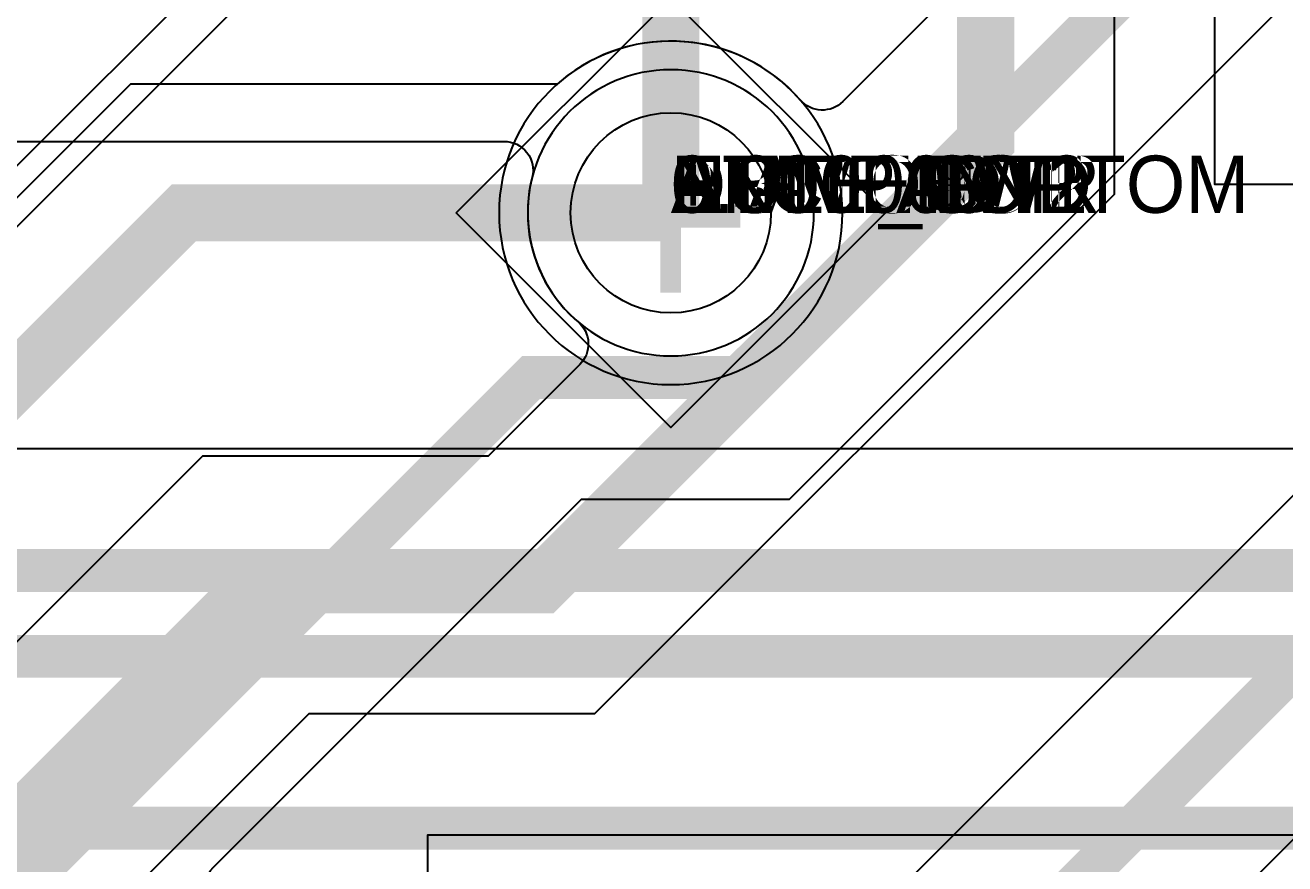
# Model space of a CAD drawing. Extents: x 0 to 323, y 0 to 320.
# Drawn here: x 101.794 to 106.195, y 80.775 to 83.706 of the extents above; entities that cross this region are included whole.
import ezdxf
from ezdxf.enums import TextEntityAlignment as Align

# ---------------------------------------------------------------- set-up
doc = ezdxf.new("R2010")
doc.units = 0
doc.header["$MEASUREMENT"] = 0
doc.layers.get('0').update_dxf_attribs({"linetype": 'CONTINUOUS'})
for name, color, linetype in [('CDN_FIGURES', 7, 'CONTINUOUS'), ('ETCH_BOTTOM', 7, 'CONTINUOUS'), ('ETCH_GND', 3, 'CONTINUOUS'), ('ETCH_INT1', 4, 'CONTINUOUS'), ('ETCH_INT2', 5, 'CONTINUOUS'), ('ETCH_PWR', 6, 'CONTINUOUS'), ('ETCH_TOP', 2, 'CONTINUOUS'), ('MANUFACTURING_NCLEGEND-1-6', 8, 'CONTINUOUS')]:
    doc.layers.add(name, color=color, linetype=linetype)

# ---------------------------------------------------------------- blocks, each defined once
blk = doc.blocks.new('PAD_INFO')
for tag in ['SHAPE_TYPE', 'PAD_HEIGHT', 'PAD_LAYER', 'PAD_TYPE', 'PAD_WIDTH']:
    blk.add_attdef(tag, (0, 0), '', height=0.2)
at = {"flags": 2}
blk.add_attdef('CDN_TYPE', (0, 0), '', height=0.2, dxfattribs=at)
blk = doc.blocks.new('DRILL_INFO')
at = {"flags": 2}
blk.add_attdef('CDN_TYPE', (0, 0), '', height=0.2, dxfattribs=at)
for tag in ['FSHAPE', 'FCHAR', 'DRILL_HEIGHT', 'DIAMETER', 'PLATED', 'DRILL_WIDTH']:
    blk.add_attdef(tag, (0, 0), '', height=0.2)
blk = doc.blocks.new('VIA0700X0300')
at = {"layer": 'ETCH_BOTTOM'}
blk.add_circle((0, 0), 0.35, dxfattribs=at)
at = {"layer": 'ETCH_GND'}
blk.add_circle((0, 0), 0.35, dxfattribs=at)
at = {"layer": 'ETCH_INT1'}
blk.add_circle((0, 0), 0.35, dxfattribs=at)
at = {"layer": 'ETCH_INT2'}
blk.add_circle((0, 0), 0.35, dxfattribs=at)
at = {"layer": 'ETCH_PWR'}
blk.add_circle((0, 0), 0.35, dxfattribs=at)
at = {"layer": 'ETCH_TOP'}
blk.add_circle((0, 0), 0.35, dxfattribs=at)
ref = blk.add_blockref('PAD_INFO', (0, 0))
ref.add_attrib('PAD_LAYER', 'ETCH_TOP', (0, 0), dxfattribs={"height": 0.2})
ref.add_attrib('SHAPE_TYPE', 'NULL', (0, 0), dxfattribs={"height": 0.2})
ref.add_attrib('PAD_TYPE', 'ANTIPAD', (0, 0), dxfattribs={"height": 0.2})
ref.add_attrib('PAD_WIDTH', '0.000000', (0, 0), dxfattribs={"height": 0.2})
ref.add_attrib('PAD_HEIGHT', '0.000000', (0, 0), dxfattribs={"height": 0.2})
ref = blk.add_blockref('PAD_INFO', (0, 0))
ref.add_attrib('PAD_LAYER', 'ETCH_GND', (0, 0), dxfattribs={"height": 0.2})
ref.add_attrib('SHAPE_TYPE', 'NULL', (0, 0), dxfattribs={"height": 0.2})
ref.add_attrib('PAD_TYPE', 'ANTIPAD', (0, 0), dxfattribs={"height": 0.2})
ref.add_attrib('PAD_WIDTH', '0.000000', (0, 0), dxfattribs={"height": 0.2})
ref.add_attrib('PAD_HEIGHT', '0.000000', (0, 0), dxfattribs={"height": 0.2})
ref = blk.add_blockref('PAD_INFO', (0, 0))
ref.add_attrib('PAD_LAYER', 'ETCH_INT1', (0, 0), dxfattribs={"height": 0.2})
ref.add_attrib('SHAPE_TYPE', 'NULL', (0, 0), dxfattribs={"height": 0.2})
ref.add_attrib('PAD_TYPE', 'ANTIPAD', (0, 0), dxfattribs={"height": 0.2})
ref.add_attrib('PAD_WIDTH', '0.000000', (0, 0), dxfattribs={"height": 0.2})
ref.add_attrib('PAD_HEIGHT', '0.000000', (0, 0), dxfattribs={"height": 0.2})
ref = blk.add_blockref('PAD_INFO', (0, 0))
ref.add_attrib('PAD_LAYER', 'ETCH_INT2', (0, 0), dxfattribs={"height": 0.2})
ref.add_attrib('SHAPE_TYPE', 'NULL', (0, 0), dxfattribs={"height": 0.2})
ref.add_attrib('PAD_TYPE', 'ANTIPAD', (0, 0), dxfattribs={"height": 0.2})
ref.add_attrib('PAD_WIDTH', '0.000000', (0, 0), dxfattribs={"height": 0.2})
ref.add_attrib('PAD_HEIGHT', '0.000000', (0, 0), dxfattribs={"height": 0.2})
ref = blk.add_blockref('PAD_INFO', (0, 0))
ref.add_attrib('PAD_LAYER', 'ETCH_PWR', (0, 0), dxfattribs={"height": 0.2})
ref.add_attrib('SHAPE_TYPE', 'NULL', (0, 0), dxfattribs={"height": 0.2})
ref.add_attrib('PAD_TYPE', 'ANTIPAD', (0, 0), dxfattribs={"height": 0.2})
ref.add_attrib('PAD_WIDTH', '0.000000', (0, 0), dxfattribs={"height": 0.2})
ref.add_attrib('PAD_HEIGHT', '0.000000', (0, 0), dxfattribs={"height": 0.2})
ref = blk.add_blockref('PAD_INFO', (0, 0))
ref.add_attrib('PAD_LAYER', 'ETCH_BOTTOM', (0, 0), dxfattribs={"height": 0.2})
ref.add_attrib('SHAPE_TYPE', 'NULL', (0, 0), dxfattribs={"height": 0.2})
ref.add_attrib('PAD_TYPE', 'ANTIPAD', (0, 0), dxfattribs={"height": 0.2})
ref.add_attrib('PAD_WIDTH', '0.000000', (0, 0), dxfattribs={"height": 0.2})
ref.add_attrib('PAD_HEIGHT', '0.000000', (0, 0), dxfattribs={"height": 0.2})
ref = blk.add_blockref('PAD_INFO', (0, 0))
ref.add_attrib('PAD_LAYER', 'ETCH_TOP', (0, 0), dxfattribs={"height": 0.2})
ref.add_attrib('SHAPE_TYPE', 'NULL', (0, 0), dxfattribs={"height": 0.2})
ref.add_attrib('PAD_TYPE', 'THERMAL', (0, 0), dxfattribs={"height": 0.2})
ref.add_attrib('PAD_WIDTH', '0.000000', (0, 0), dxfattribs={"height": 0.2})
ref.add_attrib('PAD_HEIGHT', '0.000000', (0, 0), dxfattribs={"height": 0.2})
ref = blk.add_blockref('PAD_INFO', (0, 0))
ref.add_attrib('PAD_LAYER', 'ETCH_GND', (0, 0), dxfattribs={"height": 0.2})
ref.add_attrib('SHAPE_TYPE', 'NULL', (0, 0), dxfattribs={"height": 0.2})
ref.add_attrib('PAD_TYPE', 'THERMAL', (0, 0), dxfattribs={"height": 0.2})
ref.add_attrib('PAD_WIDTH', '0.000000', (0, 0), dxfattribs={"height": 0.2})
ref.add_attrib('PAD_HEIGHT', '0.000000', (0, 0), dxfattribs={"height": 0.2})
ref = blk.add_blockref('PAD_INFO', (0, 0))
ref.add_attrib('PAD_LAYER', 'ETCH_INT1', (0, 0), dxfattribs={"height": 0.2})
ref.add_attrib('SHAPE_TYPE', 'NULL', (0, 0), dxfattribs={"height": 0.2})
ref.add_attrib('PAD_TYPE', 'THERMAL', (0, 0), dxfattribs={"height": 0.2})
ref.add_attrib('PAD_WIDTH', '0.000000', (0, 0), dxfattribs={"height": 0.2})
ref.add_attrib('PAD_HEIGHT', '0.000000', (0, 0), dxfattribs={"height": 0.2})
ref = blk.add_blockref('PAD_INFO', (0, 0))
ref.add_attrib('PAD_LAYER', 'ETCH_INT2', (0, 0), dxfattribs={"height": 0.2})
ref.add_attrib('SHAPE_TYPE', 'NULL', (0, 0), dxfattribs={"height": 0.2})
ref.add_attrib('PAD_TYPE', 'THERMAL', (0, 0), dxfattribs={"height": 0.2})
ref.add_attrib('PAD_WIDTH', '0.000000', (0, 0), dxfattribs={"height": 0.2})
ref.add_attrib('PAD_HEIGHT', '0.000000', (0, 0), dxfattribs={"height": 0.2})
ref = blk.add_blockref('PAD_INFO', (0, 0))
ref.add_attrib('PAD_LAYER', 'ETCH_PWR', (0, 0), dxfattribs={"height": 0.2})
ref.add_attrib('SHAPE_TYPE', 'NULL', (0, 0), dxfattribs={"height": 0.2})
ref.add_attrib('PAD_TYPE', 'THERMAL', (0, 0), dxfattribs={"height": 0.2})
ref.add_attrib('PAD_WIDTH', '0.000000', (0, 0), dxfattribs={"height": 0.2})
ref.add_attrib('PAD_HEIGHT', '0.000000', (0, 0), dxfattribs={"height": 0.2})
ref = blk.add_blockref('PAD_INFO', (0, 0))
ref.add_attrib('PAD_LAYER', 'ETCH_BOTTOM', (0, 0), dxfattribs={"height": 0.2})
ref.add_attrib('SHAPE_TYPE', 'NULL', (0, 0), dxfattribs={"height": 0.2})
ref.add_attrib('PAD_TYPE', 'THERMAL', (0, 0), dxfattribs={"height": 0.2})
ref.add_attrib('PAD_WIDTH', '0.000000', (0, 0), dxfattribs={"height": 0.2})
ref.add_attrib('PAD_HEIGHT', '0.000000', (0, 0), dxfattribs={"height": 0.2})
ref = blk.add_blockref('PAD_INFO', (0, 0))
ref.add_attrib('PAD_LAYER', 'ETCH_TOP', (0, 0), dxfattribs={"height": 0.2})
ref.add_attrib('SHAPE_TYPE', 'CIRCLE', (0, 0), dxfattribs={"height": 0.2})
ref.add_attrib('PAD_TYPE', 'REGULAR', (0, 0), dxfattribs={"height": 0.2})
ref.add_attrib('PAD_WIDTH', '0.700000', (0, 0), dxfattribs={"height": 0.2})
ref.add_attrib('PAD_HEIGHT', '0.700000', (0, 0), dxfattribs={"height": 0.2})
ref = blk.add_blockref('PAD_INFO', (0, 0))
ref.add_attrib('PAD_LAYER', 'ETCH_GND', (0, 0), dxfattribs={"height": 0.2})
ref.add_attrib('SHAPE_TYPE', 'CIRCLE', (0, 0), dxfattribs={"height": 0.2})
ref.add_attrib('PAD_TYPE', 'REGULAR', (0, 0), dxfattribs={"height": 0.2})
ref.add_attrib('PAD_WIDTH', '0.700000', (0, 0), dxfattribs={"height": 0.2})
ref.add_attrib('PAD_HEIGHT', '0.700000', (0, 0), dxfattribs={"height": 0.2})
ref = blk.add_blockref('PAD_INFO', (0, 0))
ref.add_attrib('PAD_LAYER', 'ETCH_INT1', (0, 0), dxfattribs={"height": 0.2})
ref.add_attrib('SHAPE_TYPE', 'CIRCLE', (0, 0), dxfattribs={"height": 0.2})
ref.add_attrib('PAD_TYPE', 'REGULAR', (0, 0), dxfattribs={"height": 0.2})
ref.add_attrib('PAD_WIDTH', '0.700000', (0, 0), dxfattribs={"height": 0.2})
ref.add_attrib('PAD_HEIGHT', '0.700000', (0, 0), dxfattribs={"height": 0.2})
ref = blk.add_blockref('PAD_INFO', (0, 0))
ref.add_attrib('PAD_LAYER', 'ETCH_INT2', (0, 0), dxfattribs={"height": 0.2})
ref.add_attrib('SHAPE_TYPE', 'CIRCLE', (0, 0), dxfattribs={"height": 0.2})
ref.add_attrib('PAD_TYPE', 'REGULAR', (0, 0), dxfattribs={"height": 0.2})
ref.add_attrib('PAD_WIDTH', '0.700000', (0, 0), dxfattribs={"height": 0.2})
ref.add_attrib('PAD_HEIGHT', '0.700000', (0, 0), dxfattribs={"height": 0.2})
ref = blk.add_blockref('PAD_INFO', (0, 0))
ref.add_attrib('PAD_LAYER', 'ETCH_PWR', (0, 0), dxfattribs={"height": 0.2})
ref.add_attrib('SHAPE_TYPE', 'CIRCLE', (0, 0), dxfattribs={"height": 0.2})
ref.add_attrib('PAD_TYPE', 'REGULAR', (0, 0), dxfattribs={"height": 0.2})
ref.add_attrib('PAD_WIDTH', '0.700000', (0, 0), dxfattribs={"height": 0.2})
ref.add_attrib('PAD_HEIGHT', '0.700000', (0, 0), dxfattribs={"height": 0.2})
ref = blk.add_blockref('PAD_INFO', (0, 0))
ref.add_attrib('PAD_LAYER', 'ETCH_BOTTOM', (0, 0), dxfattribs={"height": 0.2})
ref.add_attrib('SHAPE_TYPE', 'CIRCLE', (0, 0), dxfattribs={"height": 0.2})
ref.add_attrib('PAD_TYPE', 'REGULAR', (0, 0), dxfattribs={"height": 0.2})
ref.add_attrib('PAD_WIDTH', '0.700000', (0, 0), dxfattribs={"height": 0.2})
ref.add_attrib('PAD_HEIGHT', '0.700000', (0, 0), dxfattribs={"height": 0.2})
ref = blk.add_blockref('DRILL_INFO', (0, 0))
ref.add_attrib('DIAMETER', '0.300000', (0, 0), dxfattribs={"height": 0.2})
ref.add_attrib('PLATED', 'PLATED', (0, 0), dxfattribs={"height": 0.2})
ref.add_attrib('FSHAPE', 'DIAMOND', (0, 0), dxfattribs={"height": 0.2})
ref.add_attrib('FCHAR', '+', (0, 0), dxfattribs={"height": 0.2})
ref.add_attrib('DRILL_WIDTH', '1.500000', (0, 0), dxfattribs={"height": 0.2})
ref.add_attrib('DRILL_HEIGHT', '1.500000', (0, 0), dxfattribs={"height": 0.2})
for tag in ['CDN_TYPE', 'PIN']:
    blk.add_attdef(tag, (0, 0), '', height=0.2)
at = {"flags": 2}
for tag in ['PSTKNAME', 'BBV']:
    blk.add_attdef(tag, (0, 0), '', height=0.2, dxfattribs=at)
blk = doc.blocks.new('FIGURE_DIAMOND')
at = {"layer": 'CDN_FIGURES'}
blk.add_lwpolyline([(-0.5, 0), (0, 0.5), (0.5, 0), (0, -0.5)], close=True, dxfattribs=at)

msp = doc.modelspace()

# ---------------------------------------------------------------- linework, layer by layer
at = {"layer": 'ETCH_BOTTOM'}
for points, format in [([(91.1, 48.25, 0.15, 0.15, 0), (93.325, 46.025, 0.15, 0.15, 0), (95.4882, 46.025, 0.15, 0.15, 0), (97.0574, 47.5942, 0.15, 0.15, 0), (97.0574, 55.5392, 0.15, 0.15, 0), (100.875, 59.3568, 0.15, 0.15, 0), (100.875, 62.2932, 0.15, 0.15, 0), (100.4432, 62.725, 0.15, 0.15, 0), (99.2118, 62.725, 0.15, 0.15, 0), (97.975, 63.9618, 0.15, 0.15, 0), (97.975, 65.5882, 0.15, 0.15, 0), (98.3118, 65.925, 0.15, 0.15, 0), (98.6382, 65.925, 0.15, 0.15, 0), (100.975, 68.2618, 0.15, 0.15, 0), (100.975, 76.2118, 0.15, 0.15, 0), (108.2, 83.4368, 0.15, 0.15, 0), (108.2, 100.5711, 0.15, 0.15, 0), (116.925, 109.2961, 0.15, 0.15, 0), (116.925, 110.054, 0.15, 0.15, 0), (117.9, 111.029, 0.15, 0.15, 0), (117.9, 111.65, 0.15, 0.15, 0)], "xyseb"), ([(44.45, 110.8, 0.15, 0.15, 0), (58.9967, 110.8, 0.15, 0.15, 0), (59.5417, 111.345, 0.15, 0.15, 0), (90.1182, 111.345, 0.15, 0.15, 0), (107.795, 93.6682, 0.15, 0.15, 0), (107.795, 85.9818, 0.15, 0.15, 0), (104.2882, 82.475, 0.15, 0.15, 0), (103.5618, 82.475, 0.15, 0.15, 0), (98.575, 77.4882, 0.15, 0.15, 0), (98.575, 75.2617, 0.15, 0.15, 0), (98.15, 74.8367, 0.15, 0.15, 0), (98.15, 68.05, 0.15, 0.15, 0), (95.275, 65.175, 0.15, 0.15, 0), (95.275, 62.425, 0.15, 0.15, 0), (95.975, 61.725, 0.15, 0.15, 0), (95.975, 61.075, 0.15, 0.15, 0), (94.915, 60.015, 0.15, 0.15, 0), (94.915, 49.2483, 0.15, 0.15, 0), (95.675, 48.4883, 0.15, 0.15, 0), (95.675, 48.0117, 0.15, 0.15, 0), (95.25, 47.5867, 0.15, 0.15, 0), (95.25, 46.6, 0.15, 0.15, 0)], "xyseb"), ([(126.8079, 109.2307, -0.63966), (124.9921, 109.2307, 0.639881), (124.8079, 109.2307, -0.63966), (122.9921, 109.2307, 0.639881), (122.8079, 109.2307, -0.63966), (120.9921, 109.2307, 0.639881), (120.8079, 109.2307, -0.63966), (118.9921, 109.2307, 0.639881), (118.8079, 109.2307, -0.510698), (117.2179, 108.9186), (117.1821, 108.952), (108.6251, 100.395), (108.6251, 83.2607), (101.4001, 76.0357), (101.4001, 68.0857)], "xyb"), ([(101.3501, 88.4636), (106.4873, 93.6008), (106.5055, 93.6025, 0.192837), (106.9027, 93.806, -0.434813), (107.0509, 93.8112), (107.3699, 93.4921), (107.3699, 86.1579), (104.6509, 83.4388, -0.434813), (104.5027, 83.444, 0.407337), (103.6668, 83.5118), (103.6527, 83.5001), (102.1622, 83.5001), (94.9622, 76.3001)], "xyb"), ([(104.05, 83.05, 0.2, 0.2, 0), (102.3486, 83.05, 0.2, 0.2, 0), (95.1486, 75.85, 0.2, 0.2, 0), (93.9014, 75.85, 0.2, 0.2, 0), (93.55, 75.4986, 0.2, 0.2, 0), (93.55, 63.9874, 0.2, 0.2, 0), (94.4, 63.1374, 0.2, 0.2, 0), (94.4, 61.5626, 0.2, 0.2, 0), (94.1, 61.2626, 0.2, 0.2, 0), (94.1, 52.5229, 0.2, 0.2, 0), (90.2, 48.6229, 0.2, 0.2, 0), (90.2, 47.877, 0.2, 0.2, 0), (90.55, 47.527, 0.2, 0.2, 0), (90.55, 43.2014, 0.2, 0.2, 0), (85.3706, 38.022, 0.2, 0.2, 0), (77.9266, 38.022, 0.2, 0.2, 0), (74.8986, 41.05, 0.2, 0.2, 0), (57.05, 41.05, 0.2, 0.2, 0), (56.45, 40.45, 0.2, 0.2, 0)], "xyseb")]:
    msp.add_lwpolyline(points, format=format, dxfattribs=at)
msp.add_lwpolyline([(101.0732, 76.9112, -0.668179), (100.9001, 76.9829), (100.9001, 77.8636), (102.4373, 79.4008), (102.4555, 79.4025, 0.874388), (102.5045, 80.5909, -0.606533), (102.4505, 80.7625), (103.7379, 82.0499), (104.4643, 82.0499), (107.6018, 85.1874, -0.668179), (107.7749, 85.1157), (107.7749, 83.6129)], format="xyb", close=True, dxfattribs=at)
at = {"layer": 'ETCH_GND'}
msp.add_lwpolyline([(104.5501, 83.05, 1), (103.5499, 83.05, 1)], format="xyb", close=True, dxfattribs=at)
at = {"layer": 'ETCH_INT1'}
msp.add_lwpolyline([(114.35, 99.75), (114.35, 98.1), (113.5555, 97.3055, -0.507196), (113.3938, 97.3305, 1.365167), (112.7195, 96.6562, -0.507196), (112.7445, 96.4945), (104.95, 88.7), (104.95, 86.4), (99.2248, 80.6748, -0.386669), (99.0885, 80.6683, 0.958727), (98.3817, 79.9615, -0.386669), (98.3752, 79.8252), (94.85, 76.3), (94.8, 76.3), (94.8, 75.2), (94.6944, 75.0944), (94.6403, 75.1484), (94.6443, 75.1738, 2.559438), (94.114, 74.7512, -0.642421), (94.1784, 74.5784), (93.1, 73.5)], format="xyb", dxfattribs=at)
for points in [[(93.4232, 70.5355, -0.668179), (93.2501, 70.6072), (93.2501, 73.4378), (94.9501, 75.1378), (94.9501, 76.1878), (105.1001, 86.3378), (105.1001, 88.6378), (112.962, 96.4997), (112.9814, 96.5007, 0.383872), (113.5493, 97.0686), (113.5503, 97.088), (114.3268, 97.8645, -0.668179), (114.4999, 97.7928), (114.4999, 95.0378), (114.6137, 94.924, -0.539677), (114.5793, 94.758, 1.52294), (115.358, 93.9793, -0.539677), (115.524, 94.0137), (115.6999, 93.8378), (115.6999, 80.4878), (118.5999, 77.5878), (118.5999, 71.9501), (93.4499, 71.9501), (93.4499, 70.5622)], [(104.05, 83.6501, 1), (104.05, 82.4499, 1)]]:
    msp.add_lwpolyline(points, format="xyb", close=True, dxfattribs=at)
at = {"layer": 'ETCH_INT2'}
for points, format in [([(184.23, 93.5, 0.15, 0.15, 0), (169.371, 108.359, 0.15, 0.15, 0), (169.371, 108.5773, 0.15, 0.15, 0), (169.0343, 108.914, 0.15, 0.15, 0), (168.816, 108.914, 0.15, 0.15, 0), (165.765, 111.965, 0.15, 0.15, 0), (165.765, 112.366, 0.15, 0.15, 0), (164.806, 113.325, 0.15, 0.15, 0), (120.1961, 113.325, 0.15, 0.15, 0), (118.925, 112.0539, 0.15, 0.15, 0), (118.925, 109.246, 0.15, 0.15, 0), (122.575, 105.596, 0.15, 0.15, 0), (122.575, 94.5118, 0.15, 0.15, 0), (121.6132, 93.55, 0.15, 0.15, 0), (119.9, 93.55, 0.15, 0.15, 0), (108.1501, 81.8001, 0.15, 0.15, 0), (91.5369, 81.8001, 0.15, 0.15, 0), (88.225, 78.4882, 0.15, 0.15, 0), (88.225, 66.4507, 0.15, 0.15, 0), (89.046, 65.6297, 0.15, 0.15, 0), (89.046, 63.454, 0.15, 0.15, 0)], "xyseb"), ([(177.55, 97.5, 0.15, 0.15, 0), (169.175, 105.8749, 0.15, 0.15, 0), (169.175, 106.5382, 0.15, 0.15, 0), (168.8382, 106.875, 0.15, 0.15, 0), (164.9383, 110.775, 0.15, 0.15, 0), (164.174, 110.775, 0.15, 0.15, 0), (163.515, 111.434, 0.15, 0.15, 0), (163.515, 111.436, 0.15, 0.15, 0), (161.926, 113.025, 0.15, 0.15, 0), (121.8961, 113.025, 0.15, 0.15, 0), (120.925, 112.0539, 0.15, 0.15, 0), (120.925, 108.175, 0.15, 0.15, 0), (123.825, 105.275, 0.15, 0.15, 0), (123.825, 95.2118, 0.15, 0.15, 0), (121.2132, 92.6, 0.15, 0.15, 0), (119.55, 92.6, 0.15, 0.15, 0), (108.45, 81.5, 0.15, 0.15, 0), (99.1368, 81.5, 0.15, 0.15, 0), (89.275, 71.6382, 0.15, 0.15, 0), (89.275, 65.825, 0.15, 0.15, 0), (89.996, 65.104, 0.15, 0.15, 0), (89.996, 62.954, 0.15, 0.15, 0)], "xyseb"), ([(121.9, 111.65, 0.15, 0.15, 0), (121.9, 111.029, 0.15, 0.15, 0), (122.625, 110.304, 0.15, 0.15, 0), (122.875, 110.0538, 0.15, 0.15, 0), (122.875, 106.6493, 0.15, 0.15, 0), (124.125, 105.3993, 0.15, 0.15, 0), (124.125, 95.0875, 0.15, 0.15, 0), (117.3125, 88.275, 0.15, 0.15, 0), (115.6493, 88.275, 0.15, 0.15, 0), (108.2743, 80.9, 0.15, 0.15, 0), (101.9868, 80.9, 0.15, 0.15, 0), (96.625, 75.5382, 0.15, 0.15, 0), (96.625, 75.3618, 0.15, 0.15, 0), (91.9882, 70.725, 0.15, 0.15, 0), (90.5618, 70.725, 0.15, 0.15, 0), (89.575, 69.7382, 0.15, 0.15, 0), (89.575, 66.8618, 0.15, 0.15, 0), (90.9078, 65.529, 0.15, 0.15, 0), (90.9382, 65.529, 0.15, 0.15, 0), (91.275, 65.1922, 0.15, 0.15, 0), (91.275, 62.0383, 0.15, 0.15, 0), (96.875, 56.4383, 0.15, 0.15, 0), (96.875, 46.025, 0.15, 0.15, 0), (91.05, 40.2, 0.15, 0.15, 0)], "xyseb"), ([(77.1679, 92.03), (87.7878, 102.6499), (112.6929, 102.6499), (121.0929, 94.2499), (121.4671, 94.2499, -0.668179), (121.5388, 94.0768), (121.4371, 93.9751), (119.7239, 93.9751), (107.974, 82.2252), (91.3608, 82.2252), (87.7999, 78.6643), (87.7999, 66.2746), (88.6209, 65.4536), (88.6209, 64.259, -0.668179), (88.4478, 64.1873), (80.935, 71.7001)], "xyb")]:
    msp.add_lwpolyline(points, format=format, dxfattribs=at)
msp.add_lwpolyline([(104.05, 83.5501, 1), (104.05, 82.5499, 1)], format="xyb", close=True, dxfattribs=at)
at = {"layer": 'ETCH_PWR'}
msp.add_lwpolyline([(104.5501, 83.05, 1), (103.5499, 83.05, 1)], format="xyb", close=True, dxfattribs=at)
at = {"layer": 'ETCH_TOP'}
for points, format in [([(93.85, 78.7, 0.2, 0.2, 0), (99.55, 78.7, 0.2, 0.2, 0), (102.6, 81.75, 0.2, 0.2, 0), (103.5986, 81.75, 0.2, 0.2, 0), (105.15, 83.3014, 0.2, 0.2, 0), (105.15, 93.9036, 0.2, 0.2, 0), (109.3464, 98.1, 0.2, 0.2, 0), (113.3014, 98.1, 0.2, 0.2, 0), (116.3014, 95.1, 0.2, 0.2, 0), (119.45, 95.1, 0.2, 0.2, 0), (119.45, 95.85, 0.2, 0.2, 0)], "xyseb"), ([(100.5597, 79.0732), (102.7864, 81.2999), (103.785, 81.2999), (105.6001, 83.115), (105.6001, 93.7172), (105.8561, 93.9732, -0.494492), (106.0158, 93.9518, 0.38812), (106.6582, 93.7453), (106.6682, 93.7499), (107.1999, 93.7499), (107.1999, 92.6499), (110.4001, 92.6499), (110.4001, 95.0929), (110.4501, 95.1429), (110.4501, 95.6999), (111.5999, 95.6999), (111.5999, 92.6499), (114.8001, 92.6499)], "xyb"), ([(114.4501, 86.1001), (109.7499, 86.1001), (109.7499, 86.0501), (105.9499, 86.0501), (105.9499, 83.1499), (106.9999, 83.1499), (106.9999, 80.8751), (103.1999, 80.8751), (103.1999, 80.4501), (102.6182, 80.4501), (102.6082, 80.4547, 1.557729), (102.6082, 79.5453), (102.6182, 79.5499), (103.1999, 79.5499), (103.1999, 79.1501), (103.0636, 79.1501), (102.8136, 78.9001), (100.6314, 78.9001, -0.668179)], "xyb"), ([(104.05, 84.7, 0.2, 0.2, 0), (104.05, 83.05, 0.2, 0.2, 0)], "xyseb"), ([(101.1499, 83.2999), (103.4671, 83.2999, -0.489187), (103.5654, 83.1735, 0.286408), (103.7261, 82.669, -0.438125), (103.7321, 82.52), (103.4122, 82.2001), (102.4136, 82.2001), (99.3636, 79.1501)], "xyb")]:
    msp.add_lwpolyline(points, format=format, dxfattribs=at)

# ---------------------------------------------------------------- block references
msp.add_blockref('VIA0700X0300', (104.05, 83.05), dxfattribs=at)
at = {"layer": 'MANUFACTURING_NCLEGEND-1-6', "xscale": 1.5, "yscale": 1.5}
msp.add_blockref('FIGURE_DIAMOND', (104.05, 83.05), dxfattribs=at)

# ---------------------------------------------------------------- texts
at = {"layer": 'MANUFACTURING_NCLEGEND-1-6'}
msp.add_text('+', height=0.75, dxfattribs=at).set_placement((104.05, 83.05), align=Align.MIDDLE_CENTER)

doc.saveas('drawing.dxf')
